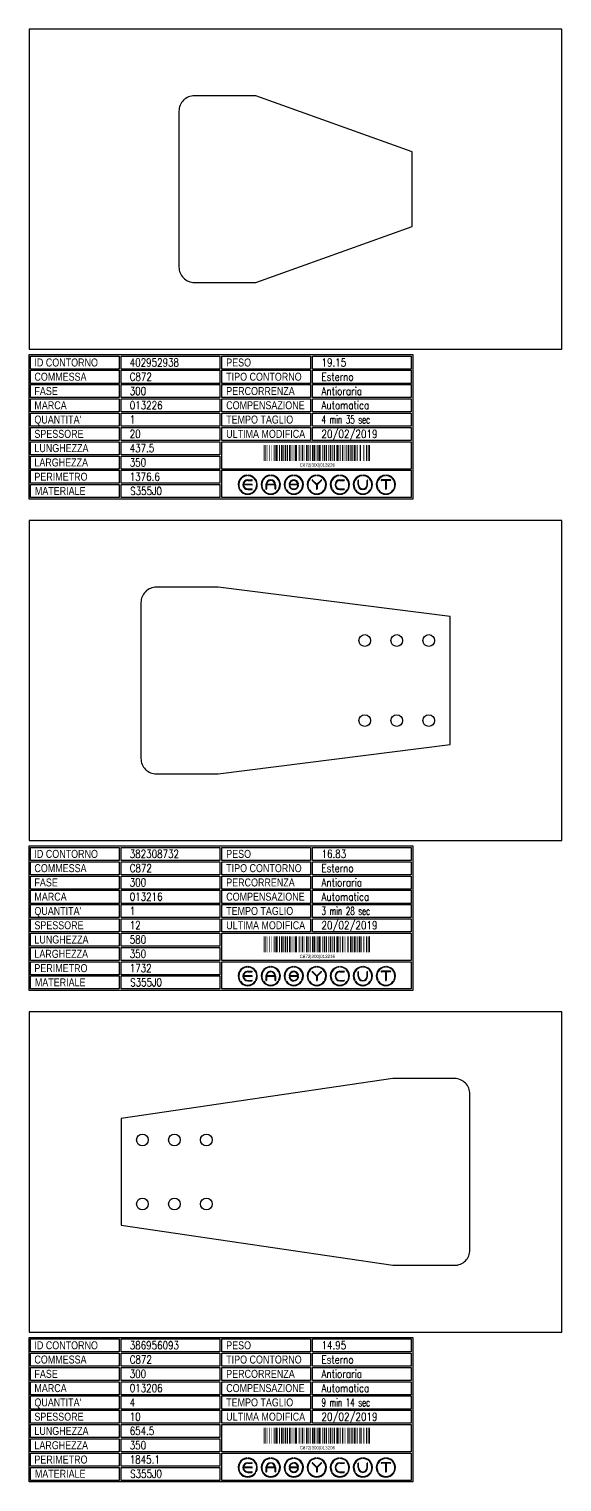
# Model space of a CAD drawing. Header units: millimetres. Extents: x 10000 to 55964, y 10000 to 31380.
# Drawn here: x 19180 to 20180, y 25894 to 28617 of the extents above; entities that cross this region are included whole.
import ezdxf
from ezdxf.enums import TextEntityAlignment as Align

# ---------------------------------------------------------------- set-up
doc = ezdxf.new("R2010")
doc.units = ezdxf.units.MM
doc.styles.add('EasyCutStyle', font='romans.shx', dxfattribs={"width": 0.8})
doc.styles.add('EasyCutStyle1', font='arial.ttf', dxfattribs={"width": 0.8})
doc.styles.get("Standard").update_dxf_attribs({"font": 'arial.ttf'})

# ---------------------------------------------------------------- blocks, each defined once
blk = doc.blocks.new('BlockShape01')
at = {"color": 253}
blk.add_lwpolyline([(0, 0), (720, 0), (720, -271), (0, -271)], close=True, dxfattribs=at)
at = {"color": 2}
for points in [[(3, -2.9), (169.3, -2.9), (169.3, -27.3), (3, -27.3)], [(3, -2.9), (169.3, -2.9), (169.3, -27.3), (3, -27.3)], [(361.9, -2.9), (528.3, -2.9), (528.3, -27.3), (361.9, -27.3)], [(3, -29.6), (169.3, -29.6), (169.3, -54), (3, -54)], [(361.9, -29.6), (528.3, -29.6), (528.3, -54), (361.9, -54)], [(3, -56.4), (169.3, -56.4), (169.3, -80.8), (3, -80.8)], [(361.9, -56.4), (528.3, -56.4), (528.3, -80.8), (361.9, -80.8)], [(3, -83.1), (169.3, -83.1), (169.3, -107.6), (3, -107.6)], [(361.9, -83.1), (528.3, -83.1), (528.3, -107.6), (361.9, -107.6)], [(3, -109.9), (169.3, -109.9), (169.3, -134.3), (3, -134.3)], [(361.9, -109.9), (528.3, -109.9), (528.3, -134.3), (361.9, -134.3)], [(3, -136.7), (169.3, -136.7), (169.3, -161.1), (3, -161.1)], [(361.9, -136.7), (528.3, -136.7), (528.3, -161.1), (361.9, -161.1)], [(3, -163.4), (169.3, -163.4), (169.3, -187.9), (3, -187.9)], [(3, -190.2), (169.3, -190.2), (169.3, -214.6), (3, -214.6)], [(3, -217), (169.3, -217), (169.3, -241.4), (3, -241.4)], [(3, -243.7), (169.3, -243.7), (169.3, -268.1), (3, -268.1)]]:
    blk.add_lwpolyline(points, close=True, dxfattribs=at)
at = {"color": 1}
for points in [[(172.7, -2.9), (358.1, -2.9), (358.1, -27.3), (172.7, -27.3)], [(531.6, -2.9), (717, -2.9), (717, -27.3), (531.6, -27.3)], [(172.7, -29.6), (358.1, -29.6), (358.1, -54), (172.7, -54)], [(531.6, -29.6), (717, -29.6), (717, -54), (531.6, -54)], [(172.7, -56.4), (358.1, -56.4), (358.1, -80.8), (172.7, -80.8)], [(531.6, -56.4), (717, -56.4), (717, -80.8), (531.6, -80.8)], [(172.7, -83.1), (358.1, -83.1), (358.1, -107.6), (172.7, -107.6)], [(531.6, -83.1), (717, -83.1), (717, -107.6), (531.6, -107.6)], [(172.7, -109.9), (358.1, -109.9), (358.1, -134.3), (172.7, -134.3)], [(531.6, -109.9), (717, -109.9), (717, -134.3), (531.6, -134.3)], [(172.7, -136.7), (358.1, -136.7), (358.1, -161.1), (172.7, -161.1)], [(531.6, -136.7), (717, -136.7), (717, -161.1), (531.6, -161.1)], [(172.7, -163.4), (358.1, -163.4), (358.1, -187.9), (172.7, -187.9)], [(172.7, -190.2), (358.1, -190.2), (358.1, -214.6), (172.7, -214.6)], [(361.9, -163.4), (717, -163.4), (717, -214.6), (361.9, -214.6)], [(172.7, -217), (358.1, -217), (358.1, -241.4), (172.7, -241.4)], [(361.9, -217), (717, -217), (717, -268.1), (361.9, -268.1)], [(172.7, -243.7), (358.1, -243.7), (358.1, -268.1), (172.7, -268.1)]]:
    blk.add_lwpolyline(points, close=True, dxfattribs=at)
at = {"color": 161, "style": 'EasyCutStyle1', "width": 0.8}
for s, p in [('ID CONTORNO', (10.1, -22.4)), ('PESO', (370, -22.4)), ('COMMESSA', (10.1, -49.1)), ('TIPO CONTORNO', (370, -49.1)), ('FASE', (10.1, -75.9)), ('PERCORRENZA', (370, -75.9)), ('MARCA', (10.1, -102.6)), ('COMPENSAZIONE', (370, -102.6)), ("QUANTITA'", (10.1, -129.4)), ('TEMPO TAGLIO', (370, -129.4)), ('SPESSORE', (10.1, -156.2)), ('ULTIMA MODIFICA', (370, -156.2)), ('LUNGHEZZA', (10.1, -182.9)), ('LARGHEZZA', (10.1, -209.7)), ('PERIMETRO', (10.1, -236.5)), ('MATERIALE', (11, -263.2))]:
    blk.add_text(s, height=15, dxfattribs=at).set_placement(p)
at = {"style": 'EasyCutStyle'}
for tag, p, width in [('IDSHAPE', (188.9, -22.4), 0.8), ('WEIGTHSHAPE', (548.8, -22.4), 0.8), ('ORDERSHAPE', (188.9, -49.1), 0.8), ('TYPESHAPE', (548.8, -49.1), 0.8), ('PHASESHAPE', (188.9, -75.9), 0.8), ('JOUSHAPE', (548.8, -75.9), 0.8), ('MKSHAPE', (188.9, -102.6), 0.8), ('COMPSHAPE', (548.8, -102.6), 0.8), ('QTASHAPE', (188.9, -129.4), 0.8), ('TIMECUTSHAPE', (548.8, -129.4), 0.65), ('TKSHAPE', (188.9, -156.2), 0.8), ('LASTMODIFYSHAPE', (548.8, -156.2), 0.8), ('LENGTHSHAPE', (188.9, -182.9), 0.8), ('HEIGHTSHAPE', (188.9, -209.7), 0.8), ('PERIMETERSHAPE', (188.9, -236.5), 0.8), ('MATSHAPE', (189.8, -263.2), 0.8)]:
    blk.add_attdef(tag, p, '', height=15, dxfattribs=dict(at, width=width))
blk = doc.blocks.new('Logo')
for color, points in [(140, [(-144.9, -7.2, -1), (-145.9, -7.6, -0.520567), (-131.2, 17.9, -1), (-131.1, 16.9, 0.520567)]), (256, [(-121.7, 0.5), (-137.5, 0.5, -0.394366), (-129.6, 7.9), (-121.7, 7.9, 1), (-121.7, 9), (-129.6, 9, 1), (-129.6, -9), (-121.7, -9, 1), (-121.7, -7.9), (-129.6, -7.9, -0.394366), (-137.5, -0.5), (-121.7, -0.5, 1)]), (140, [(-114.3, -7.2, 1), (-113.3, -7.6, 0.520567), (-128, 17.9, 0.916853), (-128.2, 16.9, 0.043377), (-128.1, 16.9, -0.520567)]), (140, [(-101.7, -7.2, -1), (-102.7, -7.6, -0.520567), (-88, 17.9, -1), (-87.9, 16.9, 0.520567)]), (140, [(-71.1, -7.2, 1), (-70.1, -7.6, 0.520567), (-84.8, 17.9, 1), (-84.9, 16.9, -0.520567)]), (140, [(-58.5, -7.2, -1), (-59.5, -7.6, -0.520567), (-44.8, 17.9, -1), (-44.7, 16.9, 0.520567)]), (256, [(-36.6, -0.5, -0.486114), (-35.5, -1.9, -0.776377), (-50.9, -2, 1), (-51.9, -2.3, 0.776377), (-34.5, -2.1, 0.486114), (-36.6, 0.5), (-49.8, 0.5, -0.486114), (-50.9, 1.9, -0.776377), (-35.5, 2, 1), (-34.5, 2.3, 0.776377), (-51.9, 2.1, 0.486114), (-49.8, -0.5)]), (140, [(-27.9, -7.2, 1), (-26.9, -7.6, 0.520567), (-41.6, 17.9, 1), (-41.7, 16.9, -0.520567)]), (140, [(-15.3, -7.2, -1), (-16.3, -7.6, -0.520567), (-1.6, 17.9, -1), (-1.5, 16.9, 0.520567)]), (256, [(0, 0.8), (-8.1, 8.8, 1), (-8.8, 8.1), (-0.5, -0.2), (-0.5, -7.9, 1), (0.5, -7.9), (0.5, -0.2), (8.8, 8.1, 1), (8.1, 8.8)]), (140, [(15.3, -7.2, 1), (16.3, -7.6, 0.520567), (1.6, 17.9, 1), (1.5, 16.9, -0.520567)]), (140, [(27.9, -7.2, -1), (26.9, -7.6, -0.520567), (41.6, 17.9, -1), (41.7, 16.9, 0.520567)]), (256, [(43.2, -9), (51.1, -9, 1), (51.1, -7.9), (43.2, -7.9, -1), (43.2, 7.9), (51.1, 7.9, 1), (51.1, 9), (43.2, 9, 1)]), (140, [(58.5, -7.2, 1), (59.5, -7.6, 0.520567), (44.8, 17.9, 1), (44.7, 16.9, -0.520567)]), (140, [(71.1, -7.2, -1), (70.1, -7.6, -0.520567), (84.8, 17.9, -1), (84.9, 16.9, 0.520567)]), (256, [(78.5, 0), (78.5, 7.9, 1), (77.4, 7.9), (77.4, 0, 1), (95.4, 0), (95.4, 7.9, 1), (94.3, 7.9), (94.3, 0, -1)]), (140, [(101.7, -7.2, 1), (102.7, -7.6, 0.520567), (88, 17.9, 1), (87.9, 16.9, -0.520567)]), (140, [(114.3, -7.2, -1), (113.3, -7.6, -0.520567), (128, 17.9, -1), (128.1, 16.9, 0.520567)]), (256, [(121.1, 9, 1), (121.1, 7.9), (129.1, 7.9), (129.1, -7.9, 1), (130.1, -7.9), (130.1, 7.9), (138.1, 7.9, 1), (138.1, 9)]), (140, [(144.9, -7.2, 1), (145.9, -7.6, 0.520567), (131.2, 17.9, 1), (131.1, 16.9, -0.520567)]), (140, [(-114.9, -10.3, 1), (-115.7, -9.7, -0.520567), (-143.5, -9.7, 1), (-144.3, -10.3, 0.520567)]), (140, [(-71.7, -10.3, 1), (-72.5, -9.7, -0.520567), (-100.3, -9.7, 1), (-101.1, -10.3, 0.520567)]), (140, [(-28.5, -10.3, 1), (-29.3, -9.7, -0.520567), (-57.1, -9.7, 1), (-57.9, -10.3, 0.520567)]), (140, [(14.7, -10.3, 1), (13.9, -9.7, -0.520567), (-13.9, -9.7, 1), (-14.7, -10.3, 0.520567)]), (140, [(57.9, -10.3, 1), (57.1, -9.7, -0.520567), (29.3, -9.7, 1), (28.5, -10.3, 0.520567)]), (140, [(101.1, -10.3, 1), (100.3, -9.7, -0.520567), (72.5, -9.7, 1), (71.7, -10.3, 0.520567)]), (140, [(144.3, -10.3, 1), (143.5, -9.7, -0.520567), (115.7, -9.7, 1), (114.9, -10.3, 0.520567)])]:
    blk.add_hatch(color=color).paths.add_polyline_path(points)
h = blk.add_hatch(color=256)
h.paths.add_polyline_path([(-78.5, -0.5), (-78.5, -7.9, 1), (-77.4, -7.9), (-77.4, 0, 1), (-95.4, 0), (-95.4, -7.9, 1), (-94.3, -7.9), (-94.3, -0.5)])
h.paths.add_polyline_path([(-94.3, 0.5, -0.933992), (-78.5, 0.5)], flags=16)
for p, q in [((-121.7, 0.5), (-137.5, 0.5)), ((-129.6, 9), (-121.7, 9)), ((-129.6, 7.9), (-121.7, 7.9)), ((-95.4, 0), (-95.4, -7.9)), ((-78.5, 0.5), (-94.3, 0.5)), ((-77.4, 0), (-77.4, -7.9)), ((-36.6, 0.5), (-49.8, 0.5)), ((-0.5, -0.2), (-8.8, 8.1)), ((0, 0.8), (-8.1, 8.8)), ((0, 0.8), (8.1, 8.8)), ((0.5, -0.2), (8.8, 8.1)), ((43.2, 9), (51.1, 9)), ((43.2, 7.9), (51.1, 7.9)), ((77.4, 0), (77.4, 7.9)), ((78.5, 0), (78.5, 7.9)), ((94.3, 0), (94.3, 7.9)), ((95.4, 0), (95.4, 7.9)), ((138.1, 9), (121.1, 9)), ((129.1, 7.9), (121.1, 7.9)), ((129.1, 7.9), (129.1, -7.9)), ((130.1, 7.9), (130.1, -7.9)), ((138.1, 7.9), (130.1, 7.9)), ((-121.7, -0.5), (-137.5, -0.5)), ((-129.6, -7.9), (-121.7, -7.9)), ((-129.6, -9), (-121.7, -9)), ((-94.3, -0.5), (-94.3, -7.9)), ((-78.5, -0.5), (-94.3, -0.5)), ((-78.5, -0.5), (-78.5, -7.9)), ((-36.6, -0.5), (-49.8, -0.5)), ((-0.5, -0.2), (-0.5, -7.9)), ((0.5, -0.2), (0.5, -7.9)), ((43.2, -7.9), (51.1, -7.9)), ((43.2, -9), (51.1, -9))]:
    blk.add_line(p, q)
at = {"color": 140}
for centre, radius, start, end in [((-129.6, 0), 18, 95, 205), ((-129.6, 0), 16.9, 95, 205), ((-131.1, 17.4), 0.54, 275, 95), ((-128.1, 17.4), 0.54, 85, 265), ((-129.6, 0), 16.9, 335, 85), ((-129.6, 0), 18, 335, 85), ((-86.4, 0), 18, 95, 205), ((-86.4, 0), 16.9, 95, 205), ((-87.9, 17.4), 0.54, 275, 95), ((-84.9, 17.4), 0.54, 85, 265), ((-86.4, 0), 16.9, 335, 85), ((-86.4, 0), 18, 335, 85), ((-43.2, 0), 18, 95, 205), ((-43.2, 0), 16.9, 95, 205), ((-44.7, 17.4), 0.54, 275, 95), ((-41.7, 17.4), 0.54, 85, 265), ((-43.2, 0), 16.9, 335, 85), ((-43.2, 0), 18, 335, 85), ((0, 0), 18, 95, 205), ((0, 0), 16.9, 95, 205), ((-1.5, 17.4), 0.54, 275, 95), ((1.5, 17.4), 0.54, 85, 265), ((0, 0), 16.9, 335, 85), ((0, 0), 18, 335, 85), ((43.2, 0), 18, 95, 205), ((43.2, 0), 16.9, 95, 205), ((41.7, 17.4), 0.54, 275, 95), ((44.7, 17.4), 0.54, 85, 265), ((43.2, 0), 16.9, 335, 85), ((43.2, 0), 18, 335, 85), ((86.4, 0), 18, 95, 205), ((86.4, 0), 16.9, 95, 205), ((84.9, 17.4), 0.54, 275, 95), ((87.9, 17.4), 0.54, 85, 265), ((86.4, 0), 16.9, 335, 85), ((86.4, 0), 18, 335, 85), ((129.6, 0), 18, 95, 205), ((129.6, 0), 16.9, 95, 205), ((128.1, 17.4), 0.54, 275, 95), ((131.1, 17.4), 0.54, 85, 265), ((129.6, 0), 16.9, 335, 85), ((129.6, 0), 18, 335, 85), ((-145.4, -7.4), 0.54, 205, 25), ((-143.9, -10), 0.54, 35, 215), ((-129.6, 0), 18, 215, 325), ((-129.6, 0), 16.9, 215, 325), ((-115.3, -10), 0.54, 325, 145), ((-113.8, -7.4), 0.54, 155, 335), ((-102.2, -7.4), 0.54, 205, 25), ((-100.7, -10), 0.54, 35, 215), ((-86.4, 0), 18, 215, 325), ((-86.4, 0), 16.9, 215, 325), ((-72.1, -10), 0.54, 325, 145), ((-70.6, -7.4), 0.54, 155, 335), ((-59, -7.4), 0.54, 205, 25), ((-57.5, -10), 0.54, 35, 215), ((-43.2, 0), 18, 215, 325), ((-43.2, 0), 16.9, 215, 325), ((-28.9, -10), 0.54, 325, 145), ((-27.4, -7.4), 0.54, 155, 335), ((-15.8, -7.4), 0.54, 205, 25), ((-14.3, -10), 0.54, 35, 215), ((0, 0), 18, 215, 325), ((0, 0), 16.9, 215, 325), ((14.3, -10), 0.54, 325, 145), ((15.8, -7.4), 0.54, 155, 335), ((27.4, -7.4), 0.54, 205, 25), ((28.9, -10), 0.54, 35, 215), ((43.2, 0), 18, 215, 325), ((43.2, 0), 16.9, 215, 325), ((57.5, -10), 0.54, 325, 145), ((59, -7.4), 0.54, 155, 335), ((70.6, -7.4), 0.54, 205, 25), ((72.1, -10), 0.54, 35, 215), ((86.4, 0), 18, 215, 325), ((86.4, 0), 16.9, 215, 325), ((100.7, -10), 0.54, 325, 145), ((102.2, -7.4), 0.54, 155, 335), ((113.8, -7.4), 0.54, 205, 25), ((115.3, -10), 0.54, 35, 215), ((129.6, 0), 18, 215, 325), ((129.6, 0), 16.9, 215, 325), ((143.9, -10), 0.54, 325, 145), ((145.4, -7.4), 0.54, 155, 335)]:
    blk.add_arc(centre, radius, start, end, dxfattribs=at)
for centre, radius, start, end in [((-129.6, 0), 9, 90, 270), ((-129.6, 0), 7.92, 90, 176.0904), ((-121.7, 8.5), 0.54, 270, 90), ((-121.7, 0), 0.54, 270, 90), ((-86.4, 0), 9, 0, 180), ((-86.4, 0), 7.92, 3.9096, 176.0904), ((-49.8, 1.6), 2.16, 166.2998, 270), ((-43.2, 0), 9, 15, 166.2998), ((-43.2, 0), 7.92, 15, 166.2998), ((-49.8, 1.6), 1.08, 166.2998, 270), ((-36.6, -1.6), 2.16, 346.2998, 90), ((-35, 2.2), 0.54, 195, 15), ((-8.5, 8.5), 0.54, 45, 225), ((8.5, 8.5), 0.54, 315, 135), ((43.2, 0), 9, 90, 270), ((43.2, 0), 7.92, 90, 270), ((51.1, 8.5), 0.54, 270, 90), ((77.9, 7.9), 0.54, 0, 180), ((86.4, 0), 9, 180, 0), ((86.4, 0), 7.92, 180, 0), ((94.9, 7.9), 0.54, 0, 180), ((121.1, 8.5), 0.54, 90, 270), ((138.1, 8.5), 0.54, 270, 90), ((-129.6, 0), 7.92, 183.9096, 270), ((-121.7, -8.5), 0.54, 270, 90), ((-94.9, -7.9), 0.54, 180, 0), ((-77.9, -7.9), 0.54, 180, 0), ((-51.4, -2.2), 0.54, 15, 195), ((-43.2, 0), 9, 195, 346.2998), ((-43.2, 0), 7.92, 195, 346.2998), ((-36.6, -1.6), 1.08, 346.2998, 90), ((0, -7.9), 0.54, 180, 0), ((51.1, -8.5), 0.54, 270, 90), ((129.6, -7.9), 0.54, 180, 0)]:
    blk.add_arc(centre, radius, start, end)
blk = doc.blocks.new('386956093_128', base_point=(367.25, -345))
at = {"linetype": 'Continuous'}
for points, const_width in [([(368.25, -345), (368.25, -315)], 2), ([(370.75, -345), (370.75, -315)], 1), ([(373.75, -345), (373.75, -315)], 1), ([(378.75, -345), (378.75, -315)], 1), ([(382.75, -345), (382.75, -315)], 1), ([(387.25, -345), (387.25, -315)], 2), ([(390.75, -345), (390.75, -315)], 3), ([(393.75, -345), (393.75, -315)], 1), ([(397.25, -345), (397.25, -315)], 2), ([(401.75, -345), (401.75, -315)], 3), ([(405.25, -345), (405.25, -315)], 2), ([(408.75, -345), (408.75, -315)], 3), ([(412.25, -345), (412.25, -315)], 2), ([(416.75, -345), (416.75, -315)], 3), ([(420.75, -345), (420.75, -315)], 1), ([(422.75, -345), (422.75, -315)], 1), ([(424.75, -345), (424.75, -315)], 1), ([(428.25, -345), (428.25, -315)], 4), ([(434.25, -345), (434.25, -315)], 2), ([(437.75, -345), (437.75, -315)], 1), ([(440.75, -345), (440.75, -315)], 3), ([(444.75, -345), (444.75, -315)], 1), ([(448.75, -345), (448.75, -315)], 3), ([(452.25, -345), (452.25, -315)], 2), ([(455.75, -345), (455.75, -315)], 1), ([(459.75, -345), (459.75, -315)], 3), ([(463.25, -345), (463.25, -315)], 2), ([(466.75, -345), (466.75, -315)], 1), ([(468.75, -345), (468.75, -315)], 1), ([(472.25, -345), (472.25, -315)], 4), ([(477.75, -345), (477.75, -315)], 1), ([(481.75, -345), (481.75, -315)], 3), ([(485.25, -345), (485.25, -315)], 2), ([(488.75, -345), (488.75, -315)], 1), ([(492.75, -345), (492.75, -315)], 3), ([(497.25, -345), (497.25, -315)], 2), ([(500.25, -345), (500.25, -315)], 2), ([(503.75, -345), (503.75, -315)], 1), ([(506.75, -345), (506.75, -315)], 3), ([(511.25, -345), (511.25, -315)], 2), ([(515.75, -345), (515.75, -315)], 3), ([(519.75, -345), (519.75, -315)], 1), ([(521.75, -345), (521.75, -315)], 1), ([(525.75, -345), (525.75, -315)], 3), ([(529.25, -345), (529.25, -315)], 2), ([(533.25, -345), (533.25, -315)], 2), ([(537.75, -345), (537.75, -315)], 3), ([(540.75, -345), (540.75, -315)], 1), ([(543.75, -345), (543.75, -315)], 1), ([(548.25, -345), (548.25, -315)], 2), ([(550.75, -345), (550.75, -315)], 1), ([(555.25, -345), (555.25, -315)], 2), ([(560.75, -345), (560.75, -315)], 3), ([(563.75, -345), (563.75, -315)], 1), ([(566.25, -345), (566.25, -315)], 2)]:
    blk.add_lwpolyline(points, dxfattribs=dict(at, const_width=const_width))
blk.add_text('C872|300|013206', height=6).set_placement((468.25, -355.5), align=Align.CENTER)
blk = doc.blocks.new('382308732_128', base_point=(330, -345))
at = {"linetype": 'Continuous'}
for points, const_width in [([(331, -345), (331, -315)], 2), ([(333.5, -345), (333.5, -315)], 1), ([(336.5, -345), (336.5, -315)], 1), ([(341.5, -345), (341.5, -315)], 1), ([(345.5, -345), (345.5, -315)], 1), ([(350, -345), (350, -315)], 2), ([(353.5, -345), (353.5, -315)], 3), ([(356.5, -345), (356.5, -315)], 1), ([(360, -345), (360, -315)], 2), ([(364.5, -345), (364.5, -315)], 3), ([(368, -345), (368, -315)], 2), ([(371.5, -345), (371.5, -315)], 3), ([(375, -345), (375, -315)], 2), ([(379.5, -345), (379.5, -315)], 3), ([(383.5, -345), (383.5, -315)], 1), ([(385.5, -345), (385.5, -315)], 1), ([(387.5, -345), (387.5, -315)], 1), ([(391, -345), (391, -315)], 4), ([(397, -345), (397, -315)], 2), ([(400.5, -345), (400.5, -315)], 1), ([(403.5, -345), (403.5, -315)], 3), ([(407.5, -345), (407.5, -315)], 1), ([(411.5, -345), (411.5, -315)], 3), ([(415, -345), (415, -315)], 2), ([(418.5, -345), (418.5, -315)], 1), ([(422.5, -345), (422.5, -315)], 3), ([(426, -345), (426, -315)], 2), ([(429.5, -345), (429.5, -315)], 1), ([(431.5, -345), (431.5, -315)], 1), ([(435, -345), (435, -315)], 4), ([(440.5, -345), (440.5, -315)], 1), ([(444.5, -345), (444.5, -315)], 3), ([(448, -345), (448, -315)], 2), ([(451.5, -345), (451.5, -315)], 1), ([(455.5, -345), (455.5, -315)], 3), ([(460, -345), (460, -315)], 2), ([(463, -345), (463, -315)], 2), ([(466.5, -345), (466.5, -315)], 1), ([(469.5, -345), (469.5, -315)], 3), ([(474, -345), (474, -315)], 2), ([(478.5, -345), (478.5, -315)], 3), ([(482.5, -345), (482.5, -315)], 1), ([(484.5, -345), (484.5, -315)], 1), ([(488.5, -345), (488.5, -315)], 3), ([(493, -345), (493, -315)], 2), ([(496, -345), (496, -315)], 2), ([(500.5, -345), (500.5, -315)], 3), ([(503.5, -345), (503.5, -315)], 1), ([(507, -345), (507, -315)], 2), ([(510.5, -345), (510.5, -315)], 3), ([(513.5, -345), (513.5, -315)], 1), ([(518, -345), (518, -315)], 2), ([(523.5, -345), (523.5, -315)], 3), ([(526.5, -345), (526.5, -315)], 1), ([(529, -345), (529, -315)], 2)]:
    blk.add_lwpolyline(points, dxfattribs=dict(at, const_width=const_width))
blk.add_text('C872|300|013216', height=6).set_placement((431, -355.5), align=Align.CENTER)
blk = doc.blocks.new('402952938_128', base_point=(258.75, -345))
at = {"linetype": 'Continuous'}
for points, const_width in [([(259.75, -345), (259.75, -315)], 2), ([(262.25, -345), (262.25, -315)], 1), ([(265.25, -345), (265.25, -315)], 1), ([(270.25, -345), (270.25, -315)], 1), ([(274.25, -345), (274.25, -315)], 1), ([(278.75, -345), (278.75, -315)], 2), ([(282.25, -345), (282.25, -315)], 3), ([(285.25, -345), (285.25, -315)], 1), ([(288.75, -345), (288.75, -315)], 2), ([(293.25, -345), (293.25, -315)], 3), ([(296.75, -345), (296.75, -315)], 2), ([(300.25, -345), (300.25, -315)], 3), ([(303.75, -345), (303.75, -315)], 2), ([(308.25, -345), (308.25, -315)], 3), ([(312.25, -345), (312.25, -315)], 1), ([(314.25, -345), (314.25, -315)], 1), ([(316.25, -345), (316.25, -315)], 1), ([(319.75, -345), (319.75, -315)], 4), ([(325.75, -345), (325.75, -315)], 2), ([(329.25, -345), (329.25, -315)], 1), ([(332.25, -345), (332.25, -315)], 3), ([(336.25, -345), (336.25, -315)], 1), ([(340.25, -345), (340.25, -315)], 3), ([(343.75, -345), (343.75, -315)], 2), ([(347.25, -345), (347.25, -315)], 1), ([(351.25, -345), (351.25, -315)], 3), ([(354.75, -345), (354.75, -315)], 2), ([(358.25, -345), (358.25, -315)], 1), ([(360.25, -345), (360.25, -315)], 1), ([(363.75, -345), (363.75, -315)], 4), ([(369.25, -345), (369.25, -315)], 1), ([(373.25, -345), (373.25, -315)], 3), ([(376.75, -345), (376.75, -315)], 2), ([(380.25, -345), (380.25, -315)], 1), ([(384.25, -345), (384.25, -315)], 3), ([(388.75, -345), (388.75, -315)], 2), ([(391.75, -345), (391.75, -315)], 2), ([(395.25, -345), (395.25, -315)], 1), ([(398.25, -345), (398.25, -315)], 3), ([(402.75, -345), (402.75, -315)], 2), ([(407.25, -345), (407.25, -315)], 3), ([(411.25, -345), (411.25, -315)], 1), ([(413.75, -345), (413.75, -315)], 2), ([(418.25, -345), (418.25, -315)], 3), ([(422.25, -345), (422.25, -315)], 1), ([(424.75, -345), (424.75, -315)], 2), ([(429.25, -345), (429.25, -315)], 3), ([(432.25, -345), (432.25, -315)], 1), ([(435.25, -345), (435.25, -315)], 1), ([(438.25, -345), (438.25, -315)], 1), ([(440.75, -345), (440.75, -315)], 2), ([(446.75, -345), (446.75, -315)], 2), ([(452.25, -345), (452.25, -315)], 3), ([(455.25, -345), (455.25, -315)], 1), ([(457.75, -345), (457.75, -315)], 2)]:
    blk.add_lwpolyline(points, dxfattribs=dict(at, const_width=const_width))
blk.add_text('C872|300|013226', height=6).set_placement((359.75, -355.5), align=Align.CENTER)

msp = doc.modelspace()

# ---------------------------------------------------------------- linework, layer by layer
for p, q in [((20180, 28617), (19180, 28617)), ((19180, 28617), (19180, 28017)), ((20180, 28017), (20180, 28617)), ((19180, 28017), (20180, 28017)), ((20180, 27696), (19180, 27696)), ((19180, 27696), (19180, 27096)), ((20180, 27096), (20180, 27696)), ((19180, 27096), (20180, 27096)), ((20180, 26775), (19180, 26775)), ((19180, 26775), (19180, 26175)), ((20180, 26175), (20180, 26775)), ((19180, 26175), (20180, 26175))]:
    msp.add_line(p, q)
at = {"color": 2}
for points in [[(19605.8, 28142), (19898.8, 28247), (19898.8, 28387), (19605.8, 28492), (19490.3, 28492, 0.414214), (19461.3, 28463), (19461.3, 28171, 0.414214), (19490.3, 28142)], [(19535, 27221), (19970, 27276), (19970, 27516), (19535, 27571), (19419, 27571, 0.414214), (19390, 27542), (19390, 27250, 0.414214), (19419, 27221)], [(19862.8, 26300), (19978.3, 26300, 0.414214), (20007.3, 26329), (20007.3, 26621, 0.414214), (19978.3, 26650), (19862.8, 26650), (19352.8, 26575), (19352.8, 26375)]]:
    msp.add_lwpolyline(points, format="xyb", close=True, dxfattribs=at)
at = {"color": 4}
for centre in [(19810, 27471), (19870, 27471), (19930, 27471), (19810, 27321), (19870, 27321), (19930, 27321), (19392.8, 26535), (19452.8, 26535), (19512.8, 26535), (19392.8, 26415), (19452.8, 26415), (19512.8, 26415)]:
    msp.add_circle(centre, 11, dxfattribs=at)

# ---------------------------------------------------------------- block references
for p, values in [((19180, 28007), {'IDSHAPE': '402952938', 'ORDERSHAPE': 'C872', 'PHASESHAPE': '300', 'MKSHAPE': '013226', 'TKSHAPE': '20', 'LENGTHSHAPE': '437.5', 'HEIGHTSHAPE': '350', 'MATSHAPE': 'S355J0', 'LASTMODIFYSHAPE': '20/02/2019', 'PERIMETERSHAPE': '1376.6', 'WEIGTHSHAPE': '19.15', 'TYPESHAPE': 'Esterno', 'JOUSHAPE': 'Antioraria', 'COMPSHAPE': 'Automatica', 'TIMECUTSHAPE': '4 min 35 sec', 'QTASHAPE': '1'}), ((19180, 27086), {'IDSHAPE': '382308732', 'ORDERSHAPE': 'C872', 'PHASESHAPE': '300', 'MKSHAPE': '013216', 'TKSHAPE': '12', 'LENGTHSHAPE': '580', 'HEIGHTSHAPE': '350', 'MATSHAPE': 'S355J0', 'LASTMODIFYSHAPE': '20/02/2019', 'PERIMETERSHAPE': '1732', 'WEIGTHSHAPE': '16.83', 'TYPESHAPE': 'Esterno', 'JOUSHAPE': 'Antioraria', 'COMPSHAPE': 'Automatica', 'TIMECUTSHAPE': '3 min 28 sec', 'QTASHAPE': '1'}), ((19180, 26165), {'IDSHAPE': '386956093', 'ORDERSHAPE': 'C872', 'PHASESHAPE': '300', 'MKSHAPE': '013206', 'TKSHAPE': '10', 'LENGTHSHAPE': '654.5', 'HEIGHTSHAPE': '350', 'MATSHAPE': 'S355J0', 'LASTMODIFYSHAPE': '20/02/2019', 'PERIMETERSHAPE': '1845.1', 'WEIGTHSHAPE': '14.95', 'TYPESHAPE': 'Esterno', 'JOUSHAPE': 'Antioraria', 'COMPSHAPE': 'Automatica', 'TIMECUTSHAPE': '9 min 14 sec', 'QTASHAPE': '4'})]:
    msp.add_blockref('BlockShape01', p).add_auto_attribs(values)
for name, p in [('402952938_128', (19620, 27807.5)), ('Logo', (19720, 27763)), ('382308732_128', (19620, 26886.5)), ('Logo', (19720, 26842)), ('386956093_128', (19620, 25965.5)), ('Logo', (19720, 25921))]:
    msp.add_blockref(name, p)

doc.saveas('drawing.dxf')
